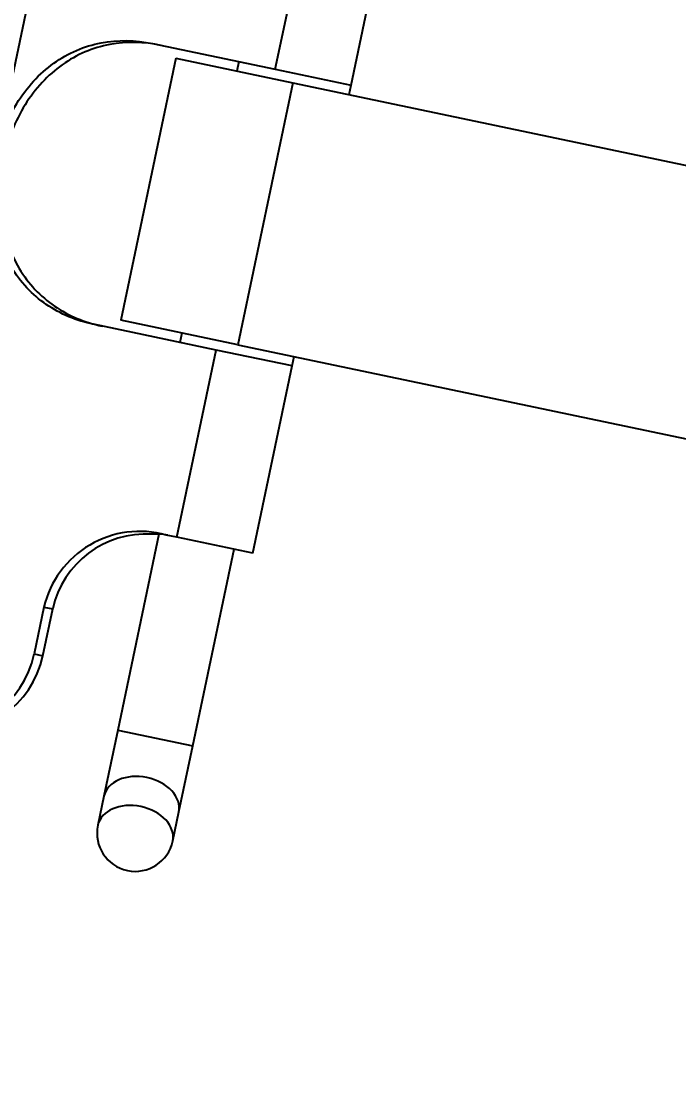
# Model space of a CAD drawing. Extents: x -678889171 to 586587, y -792238163 to 335485.
# Drawn here: x 68035.1 to 68115.2, y 28289.6 to 28420.8 of the extents above; entities that cross this region are included whole.
import ezdxf
from ezdxf import colors
from ezdxf.entities.mleader import LeaderData, LeaderLine
from ezdxf.math import Vec2, Vec3

# ---------------------------------------------------------------- set-up
doc = ezdxf.new("R2010")
doc.units = 0
doc.header["$MEASUREMENT"] = 0
doc.set_wipeout_variables(frame=1)
for name, color, linetype in [('E-TEXT', 3, 'Continuous'), ('XR-A-9TH-FLOOR$0$A-WALL', 252, 'Continuous'), ('XR-Typ27 7th to11Th$0$XR-A-TYP-7-8-9-10$0$A-FURN-SANT', 252, 'Continuous')]:
    doc.layers.add(name, color=color, linetype=linetype)
doc.styles.get("Standard").update_dxf_attribs({"font": 'arial.ttf'})

# ---------------------------------------------------------------- blocks, each defined once
blk = doc.blocks.new('XR-Typ27 7th to11Th$0$XR-A-TYP-7-8-9-10$0$XREF_3BR$0$SE4')
blk.add_wipeout([(445.21354275068546, 452.76383890631814), (400.2135427506854, 452.76383890631774), (400.2135427506854, 441.7638389063177), (404.2135427506854, 441.7638389063177), (404.2135427506854, 438.7638389063177), (407.7138312506856, 438.7638389063177), (407.7138312506856, 437.07396390632135), (407.15259007179986, 437.07396390632135), (407.15259007179986, 434.1364439063145), (408.71354275068546, 434.1364439063145), (408.71354275068546, 390.76383890631774), (387.71354275068546, 390.76383890631774), (387.71354275068546, 388.7638389063177), (357.7135427506854, 388.7638389063177), (354.1959283217458, 386.6681468460484), (354.0050203474893, 383.2648854097097), (356.3439931203653, 381.00560344135374), (357.71354275068546, 380.76383890631814), (387.64987152116294, 380.7638389063177), (387.0130784974118, 378.1530810176155), (384.89770036906106, 374.67343814772545), (380.6895440715461, 371.9915906876159), (377.71354275068546, 371.499527143129), (372.71354275068563, 371.499527143129), (367.9151427562239, 370.27555318386663), (364.03619069590985, 366.48197508706295), (362.7135522037039, 324.1406929264959), (482.6094889734874, 324.1297209771037), (482.71354275068546, 361.5050781499486), (481.9019887877788, 365.4633899803194), (478.5756108635275, 369.60480668218594), (474.45124082018214, 371.34796735850614), (472.7135427506854, 371.499527143129), (467.7135427506857, 371.499527143129), (463.7115668335004, 372.37766190339977), (460.0678804346818, 375.18359448106276), (458.17183758437716, 378.92021265090807), (457.78129786135327, 380.7638389063177), (488.8851156259395, 380.7638389063177), (491.4278385711024, 381.6760306182078), (492.86631124497984, 384.376435443588), (492.5576534091753, 386.34891500250893), (491.270121379653, 387.9750298932814), (488.88511562593936, 388.7638389063181), (457.71354275068546, 388.7638389063177), (457.7135427506855, 390.76383890684457), (436.7135427506854, 390.7638389068416), (436.7135427506854, 434.1364439063145), (438.26615231354583, 434.1364439063145), (438.27592743514026, 437.07396390632135), (437.71325425068557, 437.07396390632135), (437.71325425068557, 438.7638389063177), (441.2135427506854, 438.7638389063177), (441.2135427506854, 441.7638389063177), (445.21354275068546, 441.7638389063177), (445.21354275068546, 452.76383890631774)]).dxf.layer = 'XR-Typ27 7th to11Th$0$XR-A-TYP-7-8-9-10$0$A-FURN-SANT'
at = {"layer": 'XR-Typ27 7th to11Th$0$XR-A-TYP-7-8-9-10$0$A-FURN-SANT'}
for p, q in [((408.7135427506873, 384.7638389063213), (408.7135427506837, 434.1364439063254)), ((436.7135427506837, 384.7638389063213), (436.7135427506837, 434.1364439063218)), ((407.7135427506837, 390.7638389063213), (387.7135427506837, 390.7638389063177)), ((407.7135427506837, 382.6660312011227), (407.7135427506837, 390.7638389063213)), ((407.7135427506837, 382.6660312011227), (407.7135427506837, 390.7638389063213)), ((408.7135427506837, 390.7638389063213), (407.7135427506837, 390.7638389063213)), ((437.7135427506837, 390.7638389063177), (436.7135427506837, 390.7638389063213)), ((437.7135427506837, 390.7638389063177), (437.7135427506801, 382.666031201119)), ((457.7135427506873, 390.7638389063177), (437.7135427506837, 390.7638389063177)), ((437.7135427506837, 390.7638389063177), (437.7135427506801, 382.666031201119)), ((457.7135427506873, 390.7638389068452), (457.7135427506873, 382.6660312009444)), ((478.7135427506837, 388.7638389063213), (457.7135427506837, 388.7638389063286)), ((478.7135427506873, 380.7638389063177), (478.7135427506837, 388.7638389063213)), ((485.7846105625504, 388.7638389063213), (478.7135427506837, 388.7638389063213)), ((488.885115625937, 388.7638389063213), (485.7846105625504, 388.7638389063213)), ((408.7135427506873, 384.7638389063213), (436.7135427506837, 384.7638389063213)), ((408.7135427506873, 372.2638389063213), (408.7135427506873, 384.7638389063213)), ((436.7135427506837, 384.7638389063213), (436.7135427506837, 372.2638389063213)), ((407.7135427506837, 382.6668760227149), (387.7135427506837, 382.6668760227185)), ((407.7135427506873, 369.5562717513822), (407.7135427506837, 382.6668760227149)), ((437.7135427506873, 382.6668760227185), (437.7135427506873, 369.5562717513822)), ((457.7135427506873, 382.6668760227149), (437.7135427506873, 382.6668760227185)), ((457.7135427506873, 382.6668760227149), (457.7135427506837, 381.5172967741928)), ((457.781297861351, 380.7638389063177), (478.7135427506873, 380.7638389063177)), ((478.7135427506873, 380.7638389063177), (485.7846105625504, 380.7638389063177)), ((485.7846105625504, 380.7638389063177), (488.885115625937, 380.7638389063177)), ((407.7135427506873, 378.763838906325), (408.7135427506837, 378.7638389063213)), ((436.7135427506837, 378.7638389063213), (437.7135427506837, 378.7638389063213)), ((408.7135427506873, 372.2638389063213), (436.7135427506837, 372.2638389063213)), ((467.7135427506837, 370.5663246349432), (467.7135427506837, 371.4995271431289)), ((472.7135427506837, 371.4995271431326), (467.7135427506837, 371.4995271431289)), ((472.7135427506837, 370.5663246349395), (472.7135427506837, 371.4995271431326)), ((467.7135427506837, 370.5663246349432), (472.7135427506837, 370.5663246349395))]:
    blk.add_line(p, q, dxfattribs=at)
blk.add_lwpolyline([(376.7618002585659, 294.528405761539), (468.665285242776, 294.528405761539), (468.6652852427796, 355.9550883176998), (376.7618002585659, 355.9550883176962)], close=True, dxfattribs=at)
for centre, radius, start, end in [((488.8851156259261, 384.763838906314), 4.000000000000004, 270, 90), ((467.9692330106482, 380.8411017566614), 10.27795808564611, 176.2277405335642, 268.57447518445), ((462.6653719683673, 381.5329248079142), 4.953882596910622, 178.3502643535235, 197.737612805348), ((467.8011275130739, 381.4569715524813), 9.957829595644853, 188.2756612264225, 269.4960446056078), ((472.7161507118981, 361.4919210413973), 10.00760644154613, 2.588904060600437, 90.01493116001816), ((472.7467054166082, 360.5880812632859), 9.978298479512732, 2.746407491938931, 90.19042167338495)]:
    blk.add_arc(centre, radius, start, end, dxfattribs=at)
for centre, ratio in [((485.7846105625504, 384.7638389063213), 0.7071067811865479), ((488.885115625937, 384.7638389063213), 0.7071067811865495)]:
    blk.add_ellipse(centre, major_axis=(-1.303966701037949e-16, -4.000000000000004), ratio=ratio, start_param=3.141592653589793, end_param=6.283185307179586, dxfattribs=at)
for points, knots in [([(407.7135427506801, 370.4826870619327), (407.7135427506837, 368.6402653298792), (408.0394819429675, 366.8717481829735), (409.4196397580563, 363.543216924947), (410.449105930471, 362.0541006892417), (412.5001164966052, 360.1561273508014), (413.2512121643158, 359.5952744949282), (414.8890976078656, 358.6109937923029), (415.7878083809701, 358.184363634391), (418.5823426227253, 357.1669254384506), (420.640250279117, 356.8137185174674), (424.7266772222465, 356.8069908402103), (426.7863417117551, 357.1529921873698), (429.5903452855237, 358.1630349048646), (430.4898599304506, 358.5861868304091), (432.1349530994994, 359.5667854871026), (432.894449610787, 360.1297489888166), (434.2718346949805, 361.3970762231984), (434.8719548016234, 362.084237498224), (435.9083071628265, 363.5638711935317), (436.3466057980258, 364.3644434551425), (437.3791328533334, 366.8448686000374), (437.7135427506873, 368.6387176604876), (437.7135427506837, 370.4826870619436)], [0, 0, 0, 0, 0.125, 0.125, 0.25, 0.25, 0.3124999999999999, 0.3124999999999999, 0.3749999999999999, 0.3749999999999999, 0.4999999999999999, 0.4999999999999999, 0.6249999999999999, 0.6249999999999999, 0.6874999999999999, 0.6874999999999999, 0.75, 0.75, 0.8125, 0.8125, 0.875, 0.875, 1, 1, 1, 1]), ([(437.7135427506873, 369.5562717513822), (437.7135427506837, 367.721889077402), (437.3859780471066, 365.9609333228582), (436.0025756348041, 362.6491486600025), (434.9705142113344, 361.1670241085267), (432.9189513232341, 359.2804510341339), (432.1677855379021, 358.7228879726754), (430.5299081220874, 357.7443259909378), (429.6315101776199, 357.3202951333296), (426.8395724915863, 356.3093992995127), (424.7837708208317, 355.9583902287413), (420.7022506900612, 355.9518328580198), (418.6450776736456, 356.2956795538776), (415.8431953452891, 357.2996353343151), (414.9442286013254, 357.7202232461823), (413.2996079144941, 358.6950050200903), (412.5401149933969, 359.2546312803788), (411.1620039997106, 360.5148712810806), (410.5613105931225, 361.1982702625755), (409.5235789649378, 362.6700133343984), (409.0844140493427, 363.4664917599002), (408.0493832797947, 365.9348646441322), (407.7135427506873, 367.7204133922896), (407.7135427506873, 369.5562717513822)], [0, 0, 0, 0, 0.125, 0.125, 0.2500000000000001, 0.2500000000000001, 0.3125, 0.3125, 0.3749999999999999, 0.3749999999999999, 0.4999999999999999, 0.4999999999999999, 0.6249999999999999, 0.6249999999999999, 0.6874999999999998, 0.6874999999999998, 0.7499999999999998, 0.7499999999999998, 0.8124999999999999, 0.8124999999999999, 0.875, 0.875, 1, 1, 1, 1])]:
    blk.add_open_spline(points, degree=3, knots=knots, dxfattribs=at)
blk = doc.blocks.new('XR-Typ27 7th to11Th')
at = {"layer": 'XR-Typ27 7th to11Th$0$XR-A-TYP-7-8-9-10$0$A-FURN-SANT', "xscale": 1.166667827585018, "yscale": 1.166667827585018, "zscale": 1.166667827585018, "rotation": 258.1431397248423}
blk.add_blockref('XR-Typ27 7th to11Th$0$XR-A-TYP-7-8-9-10$0$XREF_3BR$0$SE4', (70527.29643158239, 15450.12457124134, 4.775551972965864e-09), dxfattribs=at)

msp = doc.modelspace()

# ---------------------------------------------------------------- block references
at = {"layer": 'XR-A-9TH-FLOOR$0$A-WALL'}
msp.add_blockref('XR-Typ27 7th to11Th', (-2800.434649049275, 13522.11598560929), dxfattribs=at)

# ---------------------------------------------------------------- next in the draw order: leaders
at = {"layer": 'E-TEXT', "color": 30}
ml = msp.add_multileader_mtext('Standard', dxfattribs=at)
ml.set_content('\\C30;CT6/DP-T-8 {\\A1;3(1x3)mm\\H0.7x;\\S2^ ;\\H1.42857x; \\P∅ 25 mm PVC CONDUIT}', color=3)
ml.set_leader_properties(color=30)
ml.build(insert=Vec2(0, 0))
ml.multileader.update_dxf_attribs({"text_right_attachment_type": 6, "dogleg_length": 0.2763936738358556, "arrow_head_size": 153.5520410199195, "scale": 2})
ctx = ml.context
ctx.base_point, ctx.scale, ctx.char_height, ctx.arrow_head_size, ctx.landing_gap_size, ctx.plane_origin, ctx.plane_x_axis, ctx.plane_y_axis = Vec3(64824.18791546408, 29012.31283485918, -5.239763369474033e-06), 2, 153.5520410199195, 153.5520410199195, 3.071040820398391, Vec3(62831.15180910108, 40407.1685565061, 4.561070665106695e-05), Vec3(0.9799151539646329, -0.1994148716381752, 1.067544118916412e-11), Vec3(0.1994148716381752, 0.9799151539646329, 4.726316308033554e-09)
ctx.right_attachment = 6
notes = []
notes.append((ctx, [(0, (1, 1, 0), (64823.64623076518, 29012.42306887716, -5.239769270722854e-06), (0.9799151539646329, -0.1994148716381752, 1.067544118916411e-11), 0.5527873476717117, [(1, [(64942.87419271469, 29652.09374495037, -2.164947979196028e-06)], 0, [])])]))
ctx.mtext.insert, ctx.mtext.text_direction, ctx.mtext.rotation, ctx.mtext.width, ctx.mtext.defined_height, ctx.mtext.flow_direction, ctx.mtext.extrusion = Vec3(64843.12372545898, 29089.96224093903, -4.862259023203749e-06), Vec3(0.9799151539646329, -0.1994148716381752, 1.067544118916329e-11), 6.082424544163219, 2517.586958115766, 582.9320752441894, 5, Vec3(-9.529587864844292e-10, -4.629260130937769e-09, 1)
ml = msp.add_multileader_mtext('Standard', dxfattribs=at)
ml.set_content('\\C30;CT9/DP-T-8 {\\A1;3(1x3)mm\\H0.7x;\\S2^ ;\\H1.42857x; \\P∅ 25 mm PVC CONDUIT}', color=3)
ml.set_leader_properties(color=30)
ml.build(insert=Vec2(0, 0))
ml.multileader.update_dxf_attribs({"text_right_attachment_type": 6, "dogleg_length": 0.2763936738358556, "arrow_head_size": 153.5520410199195, "scale": 2})
ctx = ml.context
ctx.base_point, ctx.scale, ctx.char_height, ctx.arrow_head_size, ctx.landing_gap_size, ctx.plane_origin, ctx.plane_x_axis, ctx.plane_y_axis = Vec3(68639.65744359899, 27854.57321598502, -8.801456210614492e-07), 2, 153.5520410199195, 153.5520410199195, 3.071040820398391, Vec3(62707.57935081524, 39118.54990729345, 4.561070665106695e-05), Vec3(0.9799151539646329, -0.1994148716381752, 1.067544118916412e-11), Vec3(0.1994148716381752, 0.9799151539646329, 4.726316308033554e-09)
ctx.right_attachment = 6
notes.append((ctx, [(0, (1, 1, 0), (68639.11575890008, 27854.683450003, -8.801515223102694e-07), (0.9799151539646329, -0.1994148716381752, 1.067544118916412e-11), 0.5527873476717117, [(1, [(66473.0293735452, 29047.13154260442, 2.575809837690669e-06)], 0, [])])]))
ctx.mtext.insert, ctx.mtext.text_direction, ctx.mtext.rotation, ctx.mtext.width, ctx.mtext.defined_height, ctx.mtext.flow_direction, ctx.mtext.extrusion = Vec3(68658.59325359388, 27932.22262206487, -5.02641274791165e-07), Vec3(0.9799151539646329, -0.1994148716381752, 1.067544118916329e-11), 6.082424544163219, 2517.586958115766, 582.9320752441894, 5, Vec3(-9.529587864844292e-10, -4.629260130937769e-09, 1)
ml = msp.add_multileader_mtext('Standard', dxfattribs=at)
ml.set_content('\\C30;CT5/DP-T-8 {\\A1;3(1x3)mm\\H0.7x;\\S2^ ;\\H1.42857x; \\P∅ 25 mm PVC CONDUIT}', color=3)
ml.set_leader_properties(color=30)
ml.build(insert=Vec2(0, 0))
ml.multileader.update_dxf_attribs({"text_right_attachment_type": 6, "dogleg_length": 0.2763936738358556, "arrow_head_size": 153.5520410199195, "scale": 2})
ctx = ml.context
ctx.base_point, ctx.scale, ctx.char_height, ctx.arrow_head_size, ctx.landing_gap_size, ctx.plane_origin, ctx.plane_x_axis, ctx.plane_y_axis = Vec3(64596.0924761567, 28229.91342371358, 1.977404618257394e-06), 2, 153.5520410199195, 153.5520410199195, 3.071040820398391, Vec3(63842.19033090872, 37810.65385564445, 4.561070665106695e-05), Vec3(0.9799151539646329, -0.1994148716381752, 1.067544118916412e-11), Vec3(0.1994148716381752, 0.9799151539646329, 4.726316308033554e-09)
ctx.right_attachment = 6
notes.append((ctx, [(1, (1, 1, 0), (66939.95076048287, 27646.39687814987, 1.509755084459704e-06), (-0.9799151539646329, 0.1994148716381751, -1.067544118916404e-11), 0.5527873476717117, [(1, [(67104.37074350062, 27082.4370494984, -9.442761983600363e-07)], 0, [])])]))
ctx.mtext.insert, ctx.mtext.text_direction, ctx.mtext.rotation, ctx.mtext.width, ctx.mtext.defined_height, ctx.mtext.flow_direction, ctx.mtext.extrusion = Vec3(64615.0282861516, 28307.56282979343, 2.354908964527678e-06), Vec3(0.9799151539646329, -0.1994148716381752, 1.067544118916329e-11), 6.082424544163219, 2517.586958115766, 582.9320752441894, 5, Vec3(-9.529587864844292e-10, -4.629260130937769e-09, 1)
for ctx, leaders in notes:
    for number, flags, end, landing, length, lines in leaders:
        leader = LeaderData()
        leader.index, (leader.has_last_leader_line, leader.has_dogleg_vector, leader.attachment_direction) = number, flags
        leader.last_leader_point, leader.dogleg_vector, leader.dogleg_length = Vec3(end), Vec3(landing), length
        for number, points, colour, breaks in lines:
            line = LeaderLine()
            line.index, line.vertices, line.color, line.breaks = number, Vec3.list(points), colors.encode_raw_color(colour), breaks
            leader.lines.append(line)
        ctx.leaders.append(leader)

doc.saveas('drawing.dxf')
